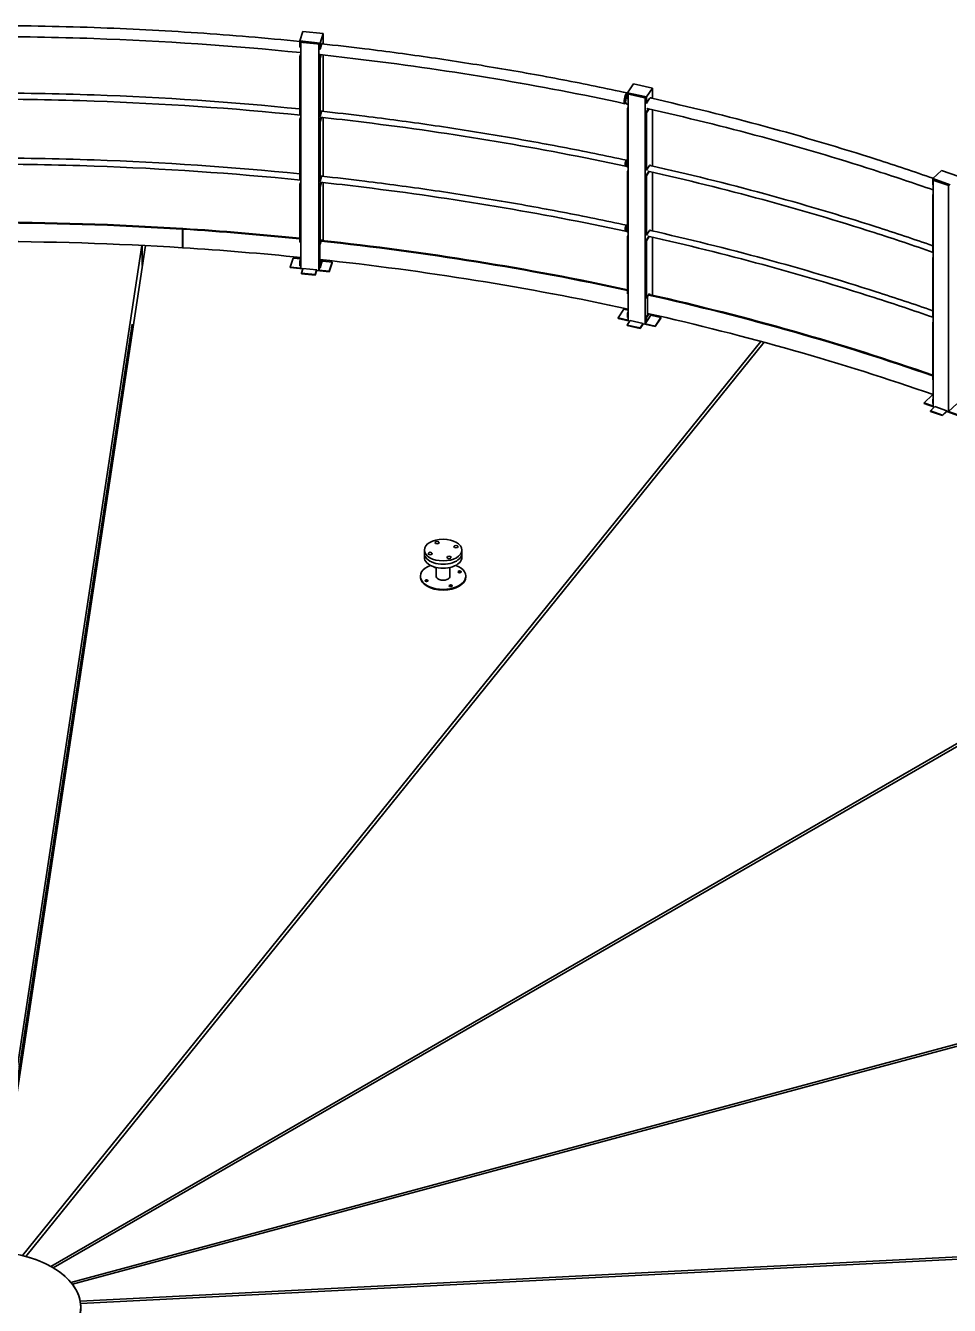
# Model space of a CAD drawing. Header units: millimetres. Extents: x 0 to 42050, y 0 to 29700.
# Drawn here: x 26612 to 28237, y 12605 to 14856 of the extents above; entities that cross this region are included whole.
import ezdxf

# ---------------------------------------------------------------- set-up
doc = ezdxf.new("R2010")
doc.units = ezdxf.units.MM
doc.header["$LTSCALE"] = 50
doc.layers.add('Visible', color=7, linetype='Continuous', lineweight=35)
doc.layers.add('Visible Narrow', color=7, linetype='Continuous', lineweight=18)

msp = doc.modelspace()

# ---------------------------------------------------------------- linework, layer by layer
at = {"layer": 'Visible'}
for p, q in [((27094.77, 14829.09), (27100, 14845.67)), ((27100, 14845.67), (27135.42, 14841.95)), ((27130.19, 14825.36), (27135.42, 14841.95)), ((27135.42, 14823.79), (27135.42, 14841.95)), ((27130.19, 14825.36), (27094.77, 14829.09)), ((27094.77, 14829.09), (27094.77, 14818.31)), ((27094.77, 14818.31), (27095.95, 14818.18)), ((27095.95, 14827.98), (27095.95, 14818.18)), ((27129.01, 14824.51), (27095.95, 14827.98)), ((27095.95, 14818.18), (27096.38, 14819.54)), ((27096.74, 14827.9), (27096.38, 14826.76)), ((27096.38, 14826.76), (27096.38, 14429.29)), ((27099.92, 14826.39), (27096.38, 14826.76)), ((27097.92, 14827.78), (27097.78, 14827.32)), ((27100.14, 14827.07), (27097.78, 14827.32)), ((27099.92, 14826.39), (27124.32, 14823.83)), ((27124.54, 14824.51), (27100.14, 14827.07)), ((27100.5, 14827.03), (27100.58, 14827.5)), ((27100.97, 14827.43), (27100.97, 14827.46)), ((27124.32, 14823.83), (27127.86, 14823.46)), ((27124.54, 14824.51), (27126.9, 14824.26)), ((27127.04, 14824.72), (27126.9, 14824.26)), ((27128.22, 14824.59), (27127.86, 14823.46)), ((27127.86, 14823.46), (27127.86, 14425.98)), ((27129.01, 14814.71), (27129.01, 14824.51)), ((27129.01, 14814.71), (27130.19, 14814.59)), ((27130.19, 14814.59), (27130.19, 14825.36)), ((27130.19, 14814.59), (27132.8, 14822.88)), ((27094.77, 14801.33), (27096.38, 14806.43)), ((27094.77, 14801.33), (27094.77, 14700.41)), ((27095.95, 14801.2), (27094.77, 14801.33)), ((27096.38, 14802.56), (27095.95, 14801.2)), ((27095.95, 14801.2), (27095.95, 14700.28)), ((27129.01, 14797.73), (27131.24, 14804.81)), ((27130.19, 14797.6), (27129.01, 14797.73)), ((27129.01, 14696.81), (27129.01, 14797.73)), ((27132.42, 14804.68), (27130.19, 14797.6)), ((27130.19, 14696.68), (27130.19, 14797.6)), ((27135.42, 14705.18), (27135.42, 14804.36)), ((27670.83, 14737.95), (27681.28, 14753.69)), ((27681.28, 14753.69), (27714.9, 14746.25)), ((27669.97, 14736.23), (27669.71, 14736.28)), ((27669.75, 14736.15), (27670.15, 14736.29)), ((27704.45, 14730.51), (27670.83, 14737.95)), ((27670.83, 14737.95), (27670.83, 14727.17)), ((27670.83, 14727.17), (27671.95, 14726.92)), ((27671.95, 14736.72), (27671.95, 14726.92)), ((27703.32, 14729.77), (27671.95, 14736.72)), ((27671.95, 14726.92), (27671.98, 14726.97)), ((27672.7, 14736.55), (27671.98, 14735.48)), ((27671.98, 14735.48), (27671.98, 14338)), ((27675.34, 14734.73), (27671.98, 14735.48)), ((27673.82, 14736.31), (27673.53, 14735.87)), ((27675.77, 14735.38), (27673.53, 14735.87)), ((27675.34, 14734.73), (27698.5, 14729.61)), ((27698.93, 14730.25), (27675.77, 14735.38)), ((27678.83, 14734.7), (27678.99, 14735.16)), ((27698.5, 14729.61), (27701.86, 14728.86)), ((27698.93, 14730.25), (27701.17, 14729.76)), ((27701.46, 14730.19), (27701.17, 14729.76)), ((27702.58, 14729.94), (27701.86, 14728.86)), ((27701.86, 14728.86), (27701.86, 14331.39)), ((27703.32, 14719.98), (27703.32, 14729.77)), ((27704.45, 14730.51), (27714.9, 14746.25)), ((27704.45, 14719.73), (27704.45, 14730.51)), ((27704.45, 14719.73), (27709.67, 14727.6)), ((27714.9, 14727.8), (27714.9, 14746.25)), ((27095.95, 14700.28), (27096.38, 14701.64)), ((27130.19, 14696.68), (27132.8, 14704.98)), ((27666.5, 14720.2), (27666.25, 14720.25)), ((27666.33, 14720.36), (27666.64, 14720.06)), ((27670.83, 14710.19), (27671.98, 14711.92)), ((27670.83, 14710.19), (27670.83, 14609.27)), ((27671.95, 14709.94), (27670.83, 14710.19)), ((27671.98, 14709.98), (27671.95, 14709.94)), ((27671.95, 14709.94), (27671.95, 14609.02)), ((27703.32, 14719.98), (27704.45, 14719.73)), ((27703.32, 14702.99), (27707.72, 14709.61)), ((27704.45, 14702.75), (27703.32, 14702.99)), ((27703.32, 14602.07), (27703.32, 14702.99)), ((27708.84, 14709.36), (27704.45, 14702.75)), ((27704.45, 14601.83), (27704.45, 14702.75)), ((27714.9, 14609.1), (27714.9, 14707.99)), ((27094.77, 14700.41), (27095.95, 14700.28)), ((27094.77, 14690.61), (27096.38, 14695.71)), ((27094.77, 14690.61), (27094.77, 14586.1)), ((27095.95, 14690.48), (27094.77, 14690.61)), ((27096.38, 14691.84), (27095.95, 14690.48)), ((27095.95, 14690.48), (27095.95, 14585.97)), ((27129.01, 14696.81), (27130.19, 14696.68)), ((27129.01, 14687.01), (27131.46, 14694.78)), ((27130.19, 14686.89), (27129.01, 14687.01)), ((27129.01, 14582.5), (27129.01, 14687.01)), ((27132.64, 14694.66), (27130.19, 14686.89)), ((27130.19, 14582.37), (27130.19, 14686.89)), ((27135.42, 14590.87), (27135.42, 14694.35)), ((27669.24, 14617.98), (27669.04, 14618.03)), ((27669.15, 14617.96), (27669.86, 14618.15)), ((27130.19, 14582.37), (27132.8, 14590.67)), ((27667.46, 14609.77), (27667.27, 14609.82)), ((27667.39, 14609.83), (27667.96, 14609.37)), ((27670.83, 14609.27), (27671.95, 14609.02)), ((27670.83, 14599.47), (27671.98, 14601.2)), ((27670.83, 14599.47), (27670.83, 14494.96)), ((27671.95, 14599.22), (27670.83, 14599.47)), ((27671.95, 14609.02), (27671.98, 14609.07)), ((27671.98, 14599.27), (27671.95, 14599.22)), ((27671.95, 14599.22), (27671.95, 14494.71)), ((27703.32, 14602.07), (27704.45, 14601.83)), ((27703.32, 14592.28), (27708.18, 14599.59)), ((27704.45, 14592.03), (27703.32, 14592.28)), ((27703.32, 14487.77), (27703.32, 14592.28)), ((27704.45, 14601.83), (27709.67, 14609.7)), ((27709.3, 14599.34), (27704.45, 14592.03)), ((27704.45, 14487.52), (27704.45, 14592.03)), ((27710.41, 14610.12), (27710.44, 14610.21)), ((27714.9, 14494.79), (27714.9, 14598.07)), ((28207.75, 14586.87), (28223.07, 14601.22)), ((28223.07, 14601.22), (28253.72, 14590.32)), ((27094.77, 14586.1), (27095.95, 14585.97)), ((27094.77, 14576.3), (27096.38, 14581.4)), ((27094.77, 14576.3), (27094.77, 14475.38)), ((27095.95, 14576.17), (27094.77, 14576.3)), ((27095.95, 14585.97), (27096.38, 14587.33)), ((27096.38, 14577.54), (27095.95, 14576.17)), ((27095.95, 14576.17), (27095.95, 14475.26)), ((27129.01, 14582.5), (27130.19, 14582.37)), ((27129.01, 14572.7), (27131.46, 14580.47)), ((27130.19, 14572.58), (27129.01, 14572.7)), ((27129.01, 14471.78), (27129.01, 14572.7)), ((27132.64, 14580.35), (27130.19, 14572.58)), ((27130.19, 14471.66), (27130.19, 14572.58)), ((27135.42, 14477.89), (27135.42, 14580.04)), ((28238.41, 14575.96), (28207.75, 14586.87)), ((28207.75, 14586.87), (28207.75, 14576.09)), ((28207.75, 14576.09), (28208.41, 14575.86)), ((28209.46, 14585.28), (28208.41, 14584.3)), ((28208.41, 14584.3), (28208.41, 14186.83)), ((28211.47, 14583.21), (28208.41, 14584.3)), ((28208.78, 14585.52), (28208.78, 14584.64)), ((28237.38, 14575.35), (28208.78, 14585.52)), ((28210.48, 14584.92), (28210.06, 14584.52)), ((28212.1, 14583.8), (28210.06, 14584.52)), ((28211.47, 14583.21), (28232.59, 14575.7)), ((28233.22, 14576.29), (28212.1, 14583.8)), ((28217.42, 14581.91), (28217.66, 14582.36)), ((28232.59, 14575.7), (28235.65, 14574.61)), ((28233.22, 14576.29), (28235.26, 14575.56)), ((28235.68, 14575.95), (28235.26, 14575.56)), ((28236.7, 14575.59), (28235.65, 14574.61)), ((28235.65, 14574.61), (28235.65, 14177.14)), ((28207.75, 14559.1), (28208.41, 14559.72)), ((28207.75, 14559.1), (28207.75, 14458.19)), ((28208.41, 14558.87), (28207.75, 14559.1)), ((26888.08, 14497.98), (26888.3, 14499.13)), ((26888.3, 14499.13), (26888.3, 14466.47)), ((26888.59, 14497.95), (26888.81, 14499.09)), ((27669.04, 14503.72), (27669.24, 14503.67)), ((27669.15, 14503.65), (27669.86, 14503.84)), ((26888.08, 14465.32), (26888.08, 14497.98)), ((26888.59, 14465.29), (26888.59, 14497.95)), ((27095.95, 14475.26), (27096.38, 14476.62)), ((27130.19, 14471.66), (27132.84, 14480.06)), ((27132.84, 14480.06), (27132.84, 14478.17)), ((27667.27, 14495.51), (27667.46, 14495.46)), ((27667.39, 14495.53), (27667.96, 14495.06)), ((27670.83, 14494.96), (27671.95, 14494.71)), ((27670.83, 14485.16), (27671.98, 14486.89)), ((27670.83, 14485.16), (27670.83, 14384.24)), ((27671.95, 14484.91), (27670.83, 14485.16)), ((27671.95, 14494.71), (27671.98, 14494.76)), ((27671.98, 14484.96), (27671.95, 14484.91)), ((27671.95, 14484.91), (27671.95, 14383.99)), ((27703.32, 14487.77), (27704.45, 14487.52)), ((27703.32, 14477.97), (27708.18, 14485.28)), ((27704.45, 14477.72), (27703.32, 14477.97)), ((27703.32, 14377.05), (27703.32, 14477.97)), ((27704.45, 14487.52), (27709.67, 14495.39)), ((27709.3, 14485.03), (27704.45, 14477.72)), ((27704.45, 14376.8), (27704.45, 14477.72)), ((27710.47, 14495.79), (27710.47, 14495.82)), ((27714.9, 14381.7), (27714.9, 14483.76)), ((26888.3, 14466.47), (26888.08, 14465.32)), ((27094.77, 14475.38), (27095.95, 14475.26)), ((27129.01, 14471.78), (27130.19, 14471.66)), ((27130.01, 14443.25), (27130.01, 14471.68)), ((28207.75, 14458.19), (28208.41, 14457.95)), ((27077.88, 14431.24), (27082.9, 14447.14)), ((27077.88, 14431.24), (27096.38, 14429.29)), ((27077.88, 14430.26), (27077.88, 14431.24)), ((27082.9, 14447.14), (27096.24, 14445.74)), ((27094.77, 14441.09), (27096.38, 14446.19)), ((27094.77, 14441.09), (27094.77, 14433.58)), ((27095.95, 14440.96), (27094.77, 14441.09)), ((27095.95, 14433.45), (27094.77, 14433.58)), ((27096.38, 14442.32), (27095.95, 14440.96)), ((27095.95, 14440.96), (27095.95, 14433.45)), ((27096.38, 14434.81), (27095.95, 14433.45)), ((27129.01, 14437.49), (27131.22, 14444.51)), ((27130.19, 14437.36), (27129.01, 14437.49)), ((27129.01, 14429.98), (27129.01, 14437.49)), ((27130.43, 14444.59), (27130.01, 14443.25)), ((27132.4, 14444.38), (27130.19, 14437.36)), ((27134.69, 14444.13), (27130.19, 14429.85)), ((27130.19, 14429.85), (27130.19, 14437.36)), ((27135.24, 14441.64), (27133.95, 14441.78)), ((27151.37, 14439.95), (27135.24, 14441.64)), ((27146.36, 14424.04), (27151.37, 14439.95)), ((27146.36, 14423.06), (27151.37, 14438.97)), ((27151.37, 14439.95), (27151.37, 14438.97)), ((28207.75, 14448.39), (28208.41, 14449)), ((28207.75, 14448.39), (28207.75, 14343.88)), ((28208.41, 14448.16), (28207.75, 14448.39)), ((27099.62, 14427.97), (27077.88, 14430.26)), ((27097.27, 14420.52), (27099.71, 14428.24)), ((27121.67, 14417.95), (27097.27, 14420.52)), ((27097.27, 14419.54), (27097.27, 14420.52)), ((27121.67, 14416.97), (27097.27, 14419.54)), ((27099.92, 14428.92), (27099.71, 14428.24)), ((27099.92, 14428.92), (27124.32, 14426.36)), ((27121.67, 14417.95), (27124.11, 14425.68)), ((27124.11, 14424.7), (27121.67, 14416.97)), ((27121.67, 14416.97), (27121.67, 14417.95)), ((27124.11, 14425.68), (27124.32, 14426.36)), ((27124.11, 14424.7), (27124.32, 14425.38)), ((27124.32, 14425.38), (27124.32, 14426.36)), ((27124.32, 14425.38), (27146.36, 14423.06)), ((27124.32, 14425.38), (27124.32, 14425.38)), ((27127.86, 14425.98), (27129.12, 14429.97)), ((27146.36, 14424.04), (27127.86, 14425.98)), ((27129.01, 14429.98), (27130.19, 14429.85)), ((27146.36, 14423.06), (27146.36, 14424.04)), ((27670.83, 14384.24), (27671.95, 14383.99)), ((27671.95, 14383.99), (27671.98, 14384.04)), ((27703.32, 14377.05), (27704.45, 14376.8)), ((27704.45, 14376.8), (27709.74, 14384.78)), ((27706.16, 14348.31), (27706.16, 14379.38)), ((27709.74, 14384.78), (27709.74, 14382.87)), ((27654.43, 14341.89), (27664.45, 14356.98)), ((27654.43, 14341.89), (27671.98, 14338)), ((27654.43, 14340.91), (27654.43, 14341.89)), ((27664.45, 14356.98), (27671.98, 14355.32)), ((27670.83, 14349.95), (27671.98, 14351.68)), ((27670.83, 14349.95), (27670.83, 14342.44)), ((27671.95, 14349.7), (27670.83, 14349.95)), ((27671.95, 14342.19), (27670.83, 14342.44)), ((27671.98, 14349.75), (27671.95, 14349.7)), ((27671.95, 14349.7), (27671.95, 14342.19)), ((27671.98, 14342.23), (27671.95, 14342.19)), ((27703.32, 14342.76), (27707.75, 14349.42)), ((27704.45, 14342.51), (27703.32, 14342.76)), ((27703.32, 14335.24), (27703.32, 14342.76)), ((27708.87, 14349.17), (27704.45, 14342.51)), ((27713.2, 14348.19), (27704.45, 14335)), ((27704.45, 14335), (27704.45, 14342.51)), ((27707, 14349.58), (27706.16, 14348.31)), ((27714.13, 14345.99), (27712.05, 14346.45)), ((27729.44, 14342.6), (27714.13, 14345.99)), ((27719.42, 14327.51), (27729.44, 14342.6)), ((27719.42, 14326.53), (27729.44, 14341.62)), ((27729.44, 14342.6), (27729.44, 14341.62)), ((28207.75, 14343.88), (28208.41, 14343.64)), ((27674.77, 14336.41), (27654.43, 14340.91)), ((27670.05, 14329.29), (27674.91, 14336.62)), ((27693.2, 14324.16), (27670.05, 14329.29)), ((27670.05, 14328.31), (27670.05, 14329.29)), ((27693.2, 14323.18), (27670.05, 14328.31)), ((27675.34, 14337.26), (27674.91, 14336.62)), ((27675.34, 14337.26), (27698.5, 14332.14)), ((27693.2, 14324.16), (27698.07, 14331.49)), ((27698.07, 14330.51), (27693.2, 14323.18)), ((27693.2, 14323.18), (27693.2, 14324.16)), ((27698.07, 14331.49), (27698.5, 14332.14)), ((27698.07, 14330.51), (27698.5, 14331.16)), ((27698.5, 14331.16), (27698.5, 14332.14)), ((27698.5, 14331.16), (27719.42, 14326.53)), ((27698.5, 14331.16), (27698.5, 14331.16)), ((27701.86, 14331.39), (27704.28, 14335.03)), ((27719.42, 14327.51), (27701.86, 14331.39)), ((27703.32, 14335.24), (27704.45, 14335)), ((27719.42, 14326.53), (27719.42, 14327.51)), ((28207.75, 14334.08), (28208.41, 14334.69)), ((28207.75, 14334.08), (28207.75, 14233.16)), ((28208.41, 14333.85), (28207.75, 14334.08)), ((28207.75, 14233.16), (28208.41, 14232.93)), ((28192.4, 14192.52), (28207.09, 14206.28)), ((28207.09, 14206.28), (28208.41, 14205.81)), ((28192.4, 14192.52), (28208.41, 14186.83)), ((28192.4, 14191.54), (28192.4, 14192.52)), ((28210.71, 14185.03), (28192.4, 14191.54)), ((28203.71, 14178.46), (28210.84, 14185.15)), ((28207.75, 14198.87), (28208.41, 14199.48)), ((28207.75, 14198.87), (28207.75, 14191.35)), ((28208.41, 14198.63), (28207.75, 14198.87)), ((28208.41, 14191.12), (28207.75, 14191.35)), ((28211.47, 14185.74), (28210.84, 14185.15)), ((28211.47, 14185.74), (28232.59, 14178.23)), ((28235.65, 14177.14), (28250.34, 14190.9)), ((28224.83, 14170.95), (28203.71, 14178.46)), ((28203.71, 14177.48), (28203.71, 14178.46)), ((28224.83, 14169.97), (28203.71, 14177.48)), ((28224.83, 14170.95), (28231.96, 14177.64)), ((28231.96, 14176.66), (28224.83, 14169.97)), ((28224.83, 14169.97), (28224.83, 14170.95)), ((28231.96, 14177.64), (28232.59, 14178.23)), ((28231.96, 14176.66), (28232.59, 14177.25)), ((28232.59, 14177.25), (28232.59, 14178.23)), ((28232.59, 14177.25), (28251.66, 14170.46)), ((28232.59, 14177.25), (28232.59, 14177.25)), ((28251.66, 14171.44), (28235.65, 14177.14)), ((27313.59, 13927.62), (27313.59, 13933.5)), ((27313.59, 13927.62), (27313.59, 13920.59)), ((27379.59, 13927.62), (27379.59, 13933.5)), ((27379.59, 13927.62), (27379.59, 13920.59)), ((27334.53, 13886.38), (27334.53, 13902.86)), ((27358.65, 13886.38), (27358.65, 13902.86)), ((27306.59, 13887.44), (27306.59, 13886.14)), ((27386.59, 13887.44), (27386.59, 13886.14))]:
    msp.add_line(p, q, dxfattribs=at)
at = {"layer": 'Visible', "color": 9, "true_color": 0xc0c0c0}
for p, q in [((26548.54, 12700.9), (26816.52, 14469.38)), ((26822.9, 14469.05), (26554.91, 12700.58)), ((26817.61, 14469.32), (26817.61, 14434.16)), ((26799.53, 14331.09), (26575.22, 12850.84)), ((26801.01, 14324.58), (26799.53, 14331.09)), ((26606.77, 12692.56), (27905.48, 14300.53)), ((27911.27, 14298.96), (26612.57, 12691)), ((26797.57, 14301.93), (26795.09, 14301.81)), ((26746.46, 13964.64), (26746.46, 13980.91)), ((26744.07, 13948.84), (26744.07, 13965.1)), ((26656.55, 12673.22), (28826.69, 13926.15)), ((28831.2, 13923.53), (26661.07, 12670.6)), ((26691.87, 12645.21), (28505.5, 13133.49)), ((28508.21, 13130.14), (26694.57, 12641.86)), ((26708.47, 12611.92), (29656.2, 12760.82)), ((29656.75, 12757.14), (26709.03, 12608.24)), ((26612.57, 12691), (26612.57, 12690.98)), ((26656.55, 12673.2), (26656.55, 12673.22)), ((26661.07, 12670.6), (26661.07, 12670.59)), ((26691.87, 12645.19), (26691.87, 12645.21)), ((26694.57, 12641.86), (26694.57, 12641.84)), ((26708.47, 12611.81), (26708.47, 12611.92)), ((26709.03, 12608.24), (26709.03, 12608.07))]:
    msp.add_line(p, q, dxfattribs=at)
at = {"layer": 'Visible'}
for centre, major_axis, ratio, start_param, end_param in [((27130.98, 14815.05), (1.09, 10.34), 0.1462171, 1.6230057, 1.7210842), ((27132.8, 14814.39), (1.09, 10.34), 0.1462171, 5.8956684, 6.9063683), ((27130.98, 14815.05), (-1.09, -10.34), 0.1462171, 5.808467, 6.5022971), ((27668.44, 14728.17), (2.04, 9.44), 0.2860939, 6.1442604, 9.8751623), ((27668.44, 14728.17), (-1.73, -8.01), 0.2864254, 3.3159072, 6.1088708), ((27668.44, 14728.17), (-1.76, -8.17), 0.2860939, 3.1175842, 6.3055084), ((27671.06, 14727.6), (-2.04, -9.44), 0.2867567, 3.8557302, 6.2831853), ((27709.67, 14719.11), (2.25, 10.15), 0.2922688, 5.8948326, 6.9313327), ((27708.55, 14719.36), (2.25, 10.15), 0.2922688, 5.8958963, 6.09327), ((27132.8, 14700.08), (0.63, 5.97), 0.1462171, 5.813188, 6.9063683), ((27708.09, 14719.95), (2.25, 10.15), 0.2922688, 1.5500561, 1.7460487), ((27708.09, 14719.95), (-2.25, -10.15), 0.2922688, 5.8334315, 6.4940602), ((27706.97, 14720.2), (-2.25, -10.15), 0.2922688, 0.1899153, 0.2125431), ((27130.98, 14700.74), (-0.63, -5.97), 0.1462171, 6.0272073, 6.4910213), ((27668.44, 14613.86), (1.14, 5.26), 0.2860939, 5.7437325, 9.9638495), ((27668.44, 14613.86), (-0.89, -4.11), 0.2864254, 3.2867743, 6.1380036), ((27668.44, 14613.86), (-0.91, -4.22), 0.2860939, 3.0498427, 6.3737032), ((27671.06, 14613.29), (-1.14, -5.26), 0.2867567, 3.9094801, 6.2831853), ((27132.8, 14585.77), (0.63, 5.97), 0.1462171, 5.813188, 6.9063683), ((27708.09, 14605.64), (-1.3, -5.86), 0.2922688, 6.0521717, 6.4761714), ((27709.67, 14604.8), (1.3, 5.86), 0.2922688, 5.8122428, 6.9313327), ((27708.55, 14605.05), (1.3, 5.86), 0.2922688, 5.8137516, 5.9498345), ((27130.98, 14586.43), (-0.63, -5.97), 0.1462171, 6.0272073, 6.4910213), ((26536.67, 12645.48), (-3229.8, 0), 0.5773503, 4.603303, 4.712766), ((26536.67, 12645.48), (-3227.8, 0), 0.5773503, 4.603303, 4.7127663), ((26536.67, 12645.48), (-3229.8, 0), 0.5773503, 4.53872, 4.6031441), ((27668.44, 14499.55), (1.14, 5.26), 0.2860939, 5.7437325, 9.9638495), ((27668.44, 14499.55), (0.89, 4.11), 0.2864254, 0.1451817, 2.996411), ((27668.44, 14499.55), (-0.91, -4.22), 0.2860939, 3.0498427, 6.3737032), ((27671.06, 14498.98), (-1.14, -5.26), 0.2867567, 3.9094801, 6.2831853), ((26536.67, 12612.82), (-3227.8, 0), 0.5773503, 4.603303, 4.7133822), ((26536.67, 12645.48), (-3227.8, 0), 0.5773503, 4.5386113, 4.6031441), ((26536.67, 12645.48), (-3227.8, 0), 0.5773503, 4.3533523, 4.5269194), ((26536.67, 12645.48), (-3229.8, 0), 0.5773503, 4.3535847, 4.5269228), ((27708.09, 14491.33), (-1.3, -5.86), 0.2922688, 6.0521717, 6.4761714), ((27709.67, 14490.49), (1.3, 5.86), 0.2922688, 5.8122428, 6.9313327), ((27708.55, 14490.74), (1.3, 5.86), 0.2922688, 5.8137516, 5.9498345), ((26536.67, 12612.82), (-3227.8, 0), 0.5773503, 4.5381051, 4.6031441), ((26536.67, 12612.82), (-3227.8, 0), 0.5773503, 4.3529712, 4.5275153), ((26536.67, 12645.48), (-3227.8, 0), 0.5773503, 4.1682096, 4.3410495), ((26536.67, 12645.48), (-3229.8, 0), 0.5773503, 4.1685842, 4.3410528), ((26536.67, 12612.82), (-3227.8, 0), 0.5773503, 4.1679728, 4.3416363), ((27346.59, 13927.62), (-33, 0), 0.5773503, 0, 3.1415927), ((27346.59, 13927.62), (-33, 0), 0.5773503, 0, 3.1415927), ((27346.59, 13920.59), (-33, 0), 0.5773503, 0, 3.1415927), ((27346.59, 13887.44), (-40, 0), 0.5773503, 5.3059382, 10.402025), ((27333.07, 13904.19), (-2.8, 0), 0.5773503, 0.0973596, 2.1209053), ((27333.07, 13902.88), (-2.8, 0), 0.5773503, 5.6376126, 5.8672332), ((27375.6, 13893.95), (-2.8, 0), 0.5773503, 3.5575447, 5.8672332), ((27346.59, 13886.14), (40, 0), 0.5773503, 3.1415927, 6.2831853), ((27317.59, 13878.33), (-2.8, 0), 0.5773503, 3.5575447, 5.8672332), ((27346.59, 13887.44), (12.2, 0), 0.5773503, 2.9899521, 6.4348258), ((27346.59, 13886.14), (-12.2, 0), 0.5773503, 6.1315448, 6.1903166), ((27360.12, 13869.39), (-2.8, 0), 0.5773503, 3.5575447, 5.8672332), ((27346.59, 13886.14), (12.2, 0), 0.5773503, 0.0928688, 0.1516405)]:
    msp.add_ellipse(centre, major_axis=major_axis, ratio=ratio, start_param=start_param, end_param=end_param, dxfattribs=at)
at = {"layer": 'Visible', "color": 9, "true_color": 0xc0c0c0}
for centre, major_axis, start_param, end_param in [((26536.67, 12601.39), (-3260, 0), 4.6042274, 4.6043175), ((26536.67, 12505.05), (-3300, 0), 6.0866343, 9.6231248), ((26536.67, 12601.39), (172.76, 0), 0.8039217, 1.1159405), ((26536.67, 12601.39), (172.76, 0), 0.4548558, 0.7668746), ((26536.67, 12601.39), (172.76, 0), 0.10579, 0.4178088), ((26536.67, 12601.39), (172.76, 0), 6.0399095, 6.3519282)]:
    msp.add_ellipse(centre, major_axis=major_axis, ratio=0.5773503, start_param=start_param, end_param=end_param, dxfattribs=at)
at = {"layer": 'Visible'}
for centre, major_axis in [((27346.59, 13933.5), (-33, 0)), ((27336.03, 13946.58), (-3.6, 0)), ((27369.25, 13939.6), (3.6, 0)), ((27323.94, 13927.4), (-3.6, 0)), ((27357.16, 13920.41), (3.6, 0)), ((27375.6, 13895.25), (-2.8, 0)), ((27317.59, 13879.64), (2.8, 0)), ((27360.12, 13870.7), (-2.8, 0))]:
    msp.add_ellipse(centre, major_axis=major_axis, ratio=0.5773503, dxfattribs=at)
at = {"layer": 'Visible', "color": 9, "true_color": 0xc0c0c0}
msp.add_ellipse((26536.67, 12601.39), major_axis=(172.74, 0), ratio=0.5773503, dxfattribs=at)
at = {"layer": 'Visible'}
for points, knots in [([(26533.46, 14836.73), (26599.86, 14836.77), (26666.25, 14835.63), (26854.49, 14829.01), (26976.04, 14820.72), (27096.38, 14808.47)], [4.72492211, 4.72492211, 4.72492211, 4.72492211, 4.78669239, 4.78669239, 4.90038778, 4.90038778, 4.90038778, 4.90038778]), ([(26535.45, 14856.05), (26601.41, 14856.07), (26667.36, 14854.92), (26763.47, 14851.54), (26793.72, 14850.23), (26854.19, 14847.12), (26884.41, 14845.32), (26944.75, 14841.22), (26974.87, 14838.93), (27034.94, 14833.85), (27064.89, 14831.08), (27094.77, 14828.06)], [4.72553996, 4.72553996, 4.72553996, 4.72553996, 4.78669239, 4.78669239, 4.81481443, 4.81481443, 4.8429809, 4.8429809, 4.87114727, 4.87114727, 4.89926899, 4.89926899, 4.89926899, 4.89926899]), ([(27133.24, 14824.03), (27158.63, 14821.28), (27183.96, 14818.35), (27248.37, 14810.45), (27287.36, 14805.23), (27365.08, 14793.94), (27403.82, 14787.87), (27480.87, 14774.9), (27519.19, 14768), (27595.25, 14753.4), (27632.99, 14745.71), (27670.48, 14737.61)], [4.91135173, 4.91135173, 4.91135173, 4.91135173, 4.9352992, 4.9352992, 4.97240034, 4.97240034, 5.00960353, 5.00960353, 5.04680625, 5.04680625, 5.08390601, 5.08390601, 5.08390601, 5.08390601]), ([(27129.59, 14804.99), (27155.41, 14802.2), (27181.17, 14799.23), (27363.09, 14776.91), (27516.83, 14751.03), (27666.4, 14718.73)], [4.91085586, 4.91085586, 4.91085586, 4.91085586, 4.9352992, 4.9352992, 5.08390601, 5.08390601, 5.08390601, 5.08390601]), ([(26533.46, 14726.7), (26599.91, 14726.74), (26666.35, 14725.6), (26854.59, 14718.98), (26976.09, 14710.7), (27096.38, 14698.47)], [4.72492287, 4.72492287, 4.72492287, 4.72492287, 4.78669239, 4.78669239, 4.90025142, 4.90025142, 4.90025142, 4.90025142]), ([(26535.45, 14737.46), (26601.36, 14737.48), (26667.26, 14736.33), (26854.29, 14729.76), (26975.12, 14721.55), (27094.77, 14709.44)], [4.72553967, 4.72553967, 4.72553967, 4.72553967, 4.78669239, 4.78669239, 4.89940417, 4.89940417, 4.89940417, 4.89940417]), ([(27670.15, 14736.29), (27670.32, 14736.35), (27670.49, 14736.4), (27670.73, 14736.43), (27670.78, 14736.43), (27670.83, 14736.44)], [5.184826472, 5.184826472, 5.184826472, 5.184826472, 5.254552289, 5.254552289, 5.272126621, 5.272126621, 5.272126621, 5.272126621]), ([(27710.64, 14728.76), (27847.55, 14697.99), (27980.84, 14661.82), (28142.64, 14609.87), (28175.68, 14598.82), (28208.37, 14587.44)], [4.353287, 4.353287, 4.353287, 4.353287, 4.48947876, 4.48947876, 4.52485435, 4.52485435, 4.52485435, 4.52485435]), ([(27132.97, 14705.44), (27158.27, 14702.7), (27183.52, 14699.79), (27247.81, 14691.9), (27286.77, 14686.68), (27364.43, 14675.4), (27403.14, 14669.33), (27480.12, 14656.37), (27518.41, 14649.48), (27594.41, 14634.9), (27632.12, 14627.21), (27669.57, 14619.12)], [4.91141128, 4.91141128, 4.91141128, 4.91141128, 4.9352992, 4.9352992, 4.97239999, 4.97239999, 5.00960312, 5.00960312, 5.04680599, 5.04680599, 5.08390601, 5.08390601, 5.08390601, 5.08390601]), ([(27668.04, 14719.36), (27667.89, 14719.38), (27667.75, 14719.42), (27667.42, 14719.53), (27667.24, 14719.62), (27666.91, 14719.83), (27666.77, 14719.94), (27666.64, 14720.06)], [2.20256802, 2.20256802, 2.20256802, 2.20256802, 2.25241127, 2.25241127, 2.32213709, 2.32213709, 2.3918629, 2.3918629, 2.3918629, 2.3918629]), ([(27705.27, 14710.17), (27842.04, 14679.46), (27975.15, 14643.35), (28138.77, 14590.83), (28173.79, 14579.08), (28208.41, 14566.96)], [4.35291046, 4.35291046, 4.35291046, 4.35291046, 4.48947876, 4.48947876, 4.52717478, 4.52717478, 4.52717478, 4.52717478]), ([(27130.18, 14694.92), (27155.98, 14692.13), (27181.72, 14689.17), (27363.74, 14666.83), (27517.61, 14640.93), (27667.3, 14608.6)], [4.91089902, 4.91089902, 4.91089902, 4.91089902, 4.9352992, 4.9352992, 5.08390601, 5.08390601, 5.08390601, 5.08390601]), ([(26533.46, 14612.39), (26599.91, 14612.43), (26666.35, 14611.29), (26854.59, 14604.67), (26976.09, 14596.39), (27096.38, 14584.16)], [4.72492287, 4.72492287, 4.72492287, 4.72492287, 4.78669239, 4.78669239, 4.90025142, 4.90025142, 4.90025142, 4.90025142]), ([(26535.45, 14623.16), (26601.36, 14623.17), (26667.26, 14622.02), (26854.29, 14615.45), (26975.12, 14607.24), (27094.77, 14595.13)], [4.72553967, 4.72553967, 4.72553967, 4.72553967, 4.78669239, 4.78669239, 4.89940417, 4.89940417, 4.89940417, 4.89940417]), ([(27669.86, 14618.15), (27669.96, 14618.18), (27670.08, 14618.2), (27670.31, 14618.22), (27670.43, 14618.21), (27670.65, 14618.19), (27670.74, 14618.17), (27670.83, 14618.15)], [5.21395934, 5.21395934, 5.21395934, 5.21395934, 5.27203201, 5.27203201, 5.33010468, 5.33010468, 5.37334735, 5.37334735, 5.37334735, 5.37334735]), ([(27132.97, 14591.13), (27158.27, 14588.39), (27183.52, 14585.48), (27247.81, 14577.59), (27286.77, 14572.37), (27364.43, 14561.09), (27403.14, 14555.02), (27480.12, 14542.06), (27518.41, 14535.17), (27594.41, 14520.59), (27632.12, 14512.9), (27669.57, 14504.81)], [4.91141128, 4.91141128, 4.91141128, 4.91141128, 4.9352992, 4.9352992, 4.97239999, 4.97239999, 5.00960312, 5.00960312, 5.04680599, 5.04680599, 5.08390601, 5.08390601, 5.08390601, 5.08390601]), ([(27669.31, 14608.95), (27669.31, 14608.95), (27669.3, 14608.95), (27669.19, 14608.94), (27669.06, 14608.94), (27668.82, 14608.97), (27668.69, 14608.99), (27668.46, 14609.07), (27668.34, 14609.12), (27668.14, 14609.23), (27668.04, 14609.3), (27667.96, 14609.37)], [2.12966576, 2.12966576, 2.12966576, 2.12966576, 2.13043935, 2.13043935, 2.18851203, 2.18851203, 2.2465847, 2.2465847, 2.30465737, 2.30465737, 2.36273004, 2.36273004, 2.36273004, 2.36273004]), ([(27706.49, 14599.97), (27843.28, 14569.25), (27976.42, 14533.13), (28139.63, 14480.74), (28174.21, 14469.14), (28208.41, 14457.18)], [4.3530043, 4.3530043, 4.3530043, 4.3530043, 4.48947876, 4.48947876, 4.52666207, 4.52666207, 4.52666207, 4.52666207]), ([(27710.05, 14610.2), (27846.72, 14579.47), (27979.77, 14543.36), (28141.57, 14491.41), (28174.84, 14480.28), (28207.75, 14468.81)], [4.35340577, 4.35340577, 4.35340577, 4.35340577, 4.48947876, 4.48947876, 4.52514225, 4.52514225, 4.52514225, 4.52514225]), ([(27130.18, 14580.61), (27155.98, 14577.82), (27181.72, 14574.86), (27363.74, 14552.52), (27517.61, 14526.62), (27667.3, 14494.29)], [4.91089902, 4.91089902, 4.91089902, 4.91089902, 4.9352992, 4.9352992, 5.08390601, 5.08390601, 5.08390601, 5.08390601]), ([(27670.83, 14503.84), (27670.74, 14503.86), (27670.65, 14503.88), (27670.43, 14503.9), (27670.31, 14503.91), (27670.08, 14503.89), (27669.96, 14503.87), (27669.86, 14503.84)], [2.48063428, 2.48063428, 2.48063428, 2.48063428, 2.52387695, 2.52387695, 2.58194963, 2.58194963, 2.6400223, 2.6400223, 2.6400223, 2.6400223]), ([(27667.96, 14495.06), (27668.04, 14494.99), (27668.14, 14494.92), (27668.34, 14494.81), (27668.46, 14494.76), (27668.69, 14494.68), (27668.82, 14494.66), (27669.06, 14494.63), (27669.19, 14494.63), (27669.3, 14494.64), (27669.31, 14494.64), (27669.31, 14494.64)], [5.49125159, 5.49125159, 5.49125159, 5.49125159, 5.54932426, 5.54932426, 5.60739694, 5.60739694, 5.66546961, 5.66546961, 5.72354228, 5.72354228, 5.72431587, 5.72431587, 5.72431587, 5.72431587]), ([(27706.49, 14485.66), (27843.28, 14454.94), (27976.42, 14418.82), (28139.63, 14366.43), (28174.21, 14354.83), (28208.41, 14342.87)], [4.3530043, 4.3530043, 4.3530043, 4.3530043, 4.48947876, 4.48947876, 4.52666207, 4.52666207, 4.52666207, 4.52666207]), ([(27710.05, 14495.89), (27846.72, 14465.16), (27979.77, 14429.05), (28141.57, 14377.1), (28174.84, 14365.97), (28207.75, 14354.5)], [4.35340577, 4.35340577, 4.35340577, 4.35340577, 4.48947876, 4.48947876, 4.52514225, 4.52514225, 4.52514225, 4.52514225])]:
    msp.add_open_spline(points, degree=3, knots=knots, dxfattribs=at)
for points in [[(27100.58, 14827.47), (27109.4, 14826.56), (27118.22, 14825.64), (27127.03, 14824.7)], [(27669.01, 14718.16), (27670, 14717.95), (27670.99, 14717.73), (27671.98, 14717.52)], [(27669.92, 14608.03), (27670.61, 14607.89), (27671.3, 14607.74), (27671.98, 14607.59)], [(27669.92, 14493.73), (27670.61, 14493.58), (27671.3, 14493.43), (27671.98, 14493.28)]]:
    msp.add_open_spline(points, degree=3, dxfattribs=at)
at = {"layer": 'Visible Narrow'}
for p, q in [((27100.14, 14827.07), (27099.92, 14826.39)), ((27124.32, 14823.83), (27124.54, 14824.51)), ((27675.77, 14735.38), (27675.34, 14734.73)), ((27698.5, 14729.61), (27698.93, 14730.25)), ((28212.1, 14583.8), (28211.47, 14583.21)), ((28232.59, 14575.7), (28233.22, 14576.29)), ((27124.11, 14424.7), (27124.11, 14425.68)), ((27698.07, 14330.51), (27698.07, 14331.49)), ((28231.96, 14176.66), (28231.96, 14177.64))]:
    msp.add_line(p, q, dxfattribs=at)
for centre, major_axis, start_param, end_param in [((27668.81, 14728.09), (-1.78, -8.24), 3.3159072, 6.1088708), ((27670.69, 14727.68), (1.78, 8.24), 1.1757995, 1.9536018), ((27669.1, 14613.72), (-0.96, -4.44), 3.2867743, 6.1380036), ((27670.4, 14613.44), (-0.96, -4.44), 3.5148557, 6.1496114), ((27669.1, 14499.41), (0.96, 4.44), 0.1451817, 2.996411), ((27670.4, 14499.13), (0.96, 4.44), 0.373263, 3.0080188)]:
    msp.add_ellipse(centre, major_axis=major_axis, ratio=0.2864254, start_param=start_param, end_param=end_param, dxfattribs=at)

doc.saveas('drawing.dxf')
